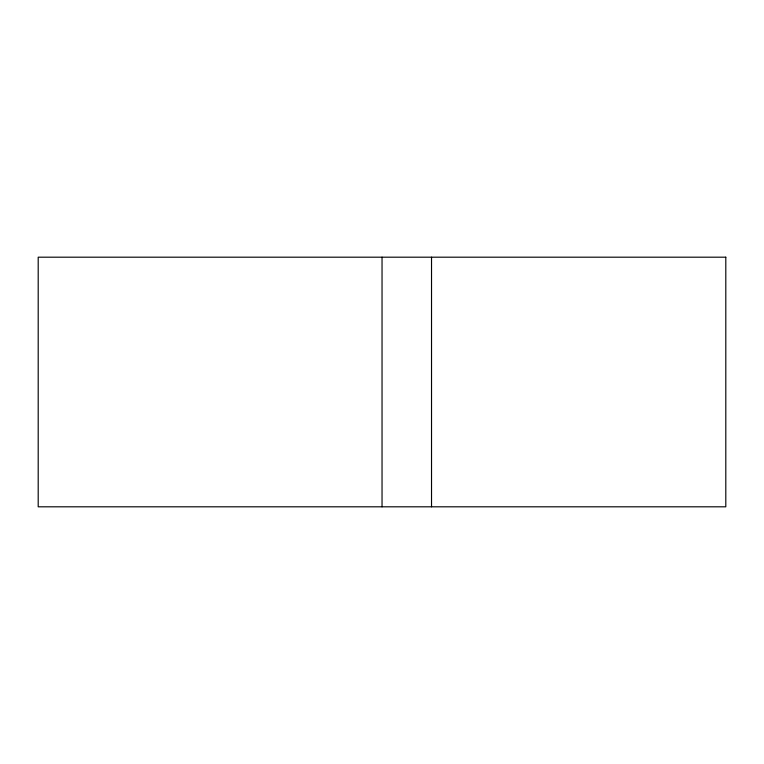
<?xml version="1.0" encoding="UTF-8"?>
<svg xmlns="http://www.w3.org/2000/svg" width="764" height="764" viewBox="0 0 764 764"><rect width="100%" height="100%" fill="white"/><g stroke="black" fill="none" stroke-linecap="round" stroke-linejoin="round"><path stroke-width="1.15" d="M431.526 257.191L431.526 506.809M382.038 257.191L382.038 506.809M725.8 257.191L38.2 257.191L38.2 506.809L725.8 506.809L725.8 257.191"/></g></svg>
